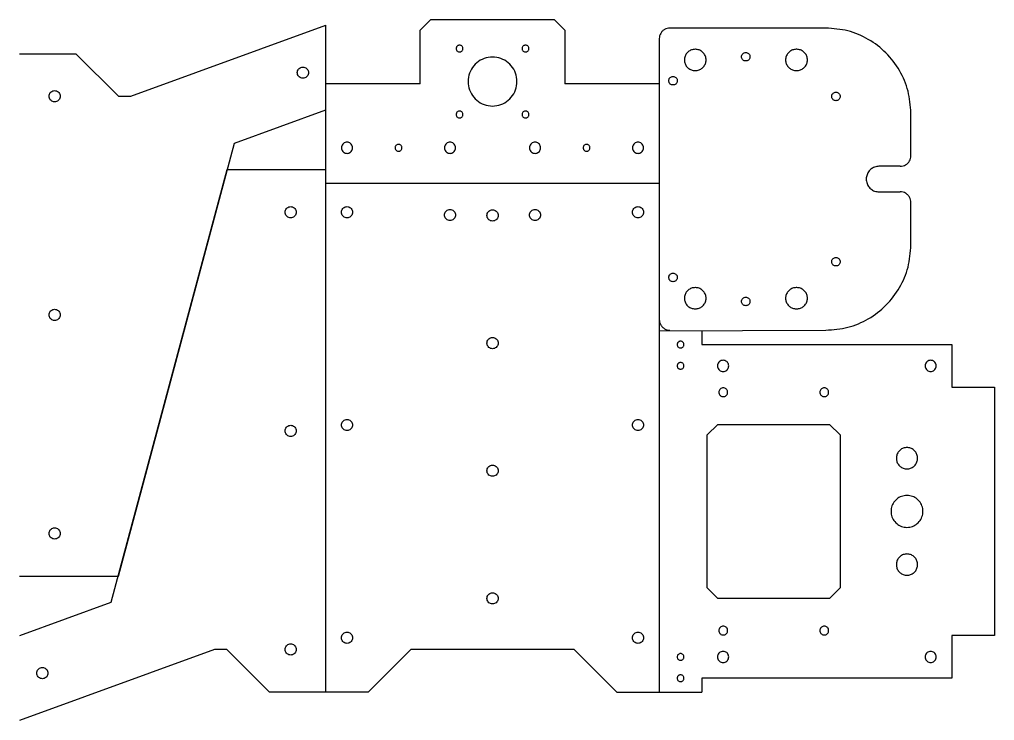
# Model space of a CAD drawing. Extents: x 0 to 726, y 1 to 352.
# Drawn here: x 268 to 726.4, y 0.6 to 330 of the extents above; entities that cross this region are included whole.
import ezdxf

# ---------------------------------------------------------------- set-up
doc = ezdxf.new("R2010")
doc.units = 0
doc.layers.get('0').update_dxf_attribs({"linetype": 'CONTINUOUS'})

msp = doc.modelspace()

# ---------------------------------------------------------------- linework, layer by layer
at = {"color": 7}
for p, q in [((456.39, 325.05), (461.39, 330.05)), ((461.39, 330.05), (519.39, 330.05)), ((519.39, 330.05), (524.39, 325.05)), ((320.28, 293.99), (411.99, 327.37)), ((411.99, 13.97), (411.99, 327.37)), ((647.09, 326.05), (573.79, 326.05)), ((456.39, 299.75), (456.39, 325.05)), ((524.39, 325.05), (524.39, 299.75)), ((568.79, 321.05), (568.79, 13.97)), ((476.49, 316.4), (476.49, 316.4)), ((507.49, 316.4), (507.49, 316.4)), ((267.99, 313.99), (294.49, 313.99)), ((294.49, 313.99), (314.49, 293.99)), ((585.79, 316.05), (585.59, 316.05)), ((633.44, 316.05), (633.19, 316.05)), ((609.44, 310.55), (609.44, 310.55)), ((398.6, 305.09), (398.6, 305.09)), ((585.59, 306.05), (585.79, 306.05)), ((633.19, 306.05), (633.44, 306.05)), ((456.39, 299.75), (411.99, 299.75)), ((501.89, 300.9), (501.89, 300.9)), ((568.79, 299.75), (524.39, 299.75)), ((575.24, 299.27), (575.24, 299.27)), ((281.87, 293.99), (281.87, 293.99)), ((314.49, 293.99), (320.28, 293.99)), ((651.84, 291.9), (651.84, 291.9)), ((369.01, 271.94), (411.99, 287.59)), ((476.49, 285.4), (476.49, 285.4)), ((507.49, 285.4), (507.49, 285.4)), ((687.09, 266.05), (687.09, 286.05)), ((314.49, 68.49), (369.01, 271.94)), ((424.62, 269.75), (424.62, 269.75)), ((447.79, 269.75), (447.79, 269.75)), ((473.02, 269.75), (473.02, 269.75)), ((513.02, 269.75), (513.02, 269.75)), ((536.19, 269.75), (536.19, 269.75)), ((561.42, 269.75), (561.42, 269.75)), ((365.49, 259.47), (310.98, 56.01)), ((411.99, 259.47), (365.49, 259.47)), ((682.09, 261.05), (672.09, 261.05)), ((568.79, 252.97), (411.99, 252.97)), ((672.09, 249.05), (682.09, 249.05)), ((687.09, 224.05), (687.09, 244.05)), ((398.12, 239.47), (398.12, 239.47)), ((424.62, 239.47), (424.62, 239.47)), ((561.42, 239.47), (561.42, 239.47)), ((473.02, 238.18), (473.02, 238.18)), ((493.02, 237.97), (493.02, 237.97)), ((513.02, 238.18), (513.02, 238.18)), ((651.84, 214.2), (651.84, 214.2)), ((575.24, 206.83), (575.24, 206.83)), ((585.79, 204.05), (585.59, 204.05)), ((633.44, 204.05), (633.19, 204.05)), ((585.59, 194.05), (585.79, 194.05)), ((609.44, 195.55), (609.44, 195.55)), ((633.19, 194.05), (633.44, 194.05)), ((281.87, 191.24), (281.87, 191.24)), ((568.79, 183.77), (647.09, 184.05)), ((588.79, 183.77), (588.79, 177.27)), ((578.79, 178.84), (578.79, 178.84)), ((493.02, 177.97), (493.02, 177.97)), ((588.79, 177.27), (706.39, 177.27)), ((706.39, 177.27), (706.39, 157.27)), ((598.79, 169.89), (598.79, 169.89)), ((696.39, 169.89), (696.39, 169.89)), ((578.79, 168.84), (578.79, 168.84)), ((598.84, 156.94), (598.84, 156.94)), ((646.34, 156.94), (646.34, 156.94)), ((706.39, 157.27), (726.39, 157.27)), ((726.39, 157.27), (726.39, 40.47)), ((424.62, 139.47), (424.62, 139.47)), ((561.42, 139.47), (561.42, 139.47)), ((591.29, 134.77), (596.29, 139.77)), ((596.29, 139.77), (648.89, 139.77)), ((648.89, 139.77), (653.89, 134.77)), ((398.12, 136.72), (398.12, 136.72)), ((591.29, 62.97), (591.29, 134.77)), ((653.89, 134.77), (653.89, 62.97)), ((685.24, 128.87), (685.24, 128.87)), ((493.02, 117.97), (493.02, 117.97)), ((685.24, 106.37), (685.24, 106.37)), ((281.87, 88.49), (281.87, 88.49)), ((685.24, 78.87), (685.24, 78.87)), ((267.99, 68.49), (314.49, 68.49)), ((596.29, 57.97), (591.29, 62.97)), ((653.89, 62.97), (648.89, 57.97)), ((310.98, 56.01), (267.99, 40.37)), ((493.02, 57.97), (493.02, 57.97)), ((648.89, 57.97), (596.29, 57.97)), ((598.84, 44.94), (598.84, 44.94)), ((646.34, 44.94), (646.34, 44.94)), ((424.62, 39.47), (424.62, 39.47)), ((561.42, 39.47), (561.42, 39.47)), ((726.39, 40.47), (706.39, 40.47)), ((706.39, 40.47), (706.39, 20.47)), ((359.7, 33.97), (267.99, 0.59)), ((365.49, 33.97), (359.7, 33.97)), ((385.49, 13.97), (365.49, 33.97)), ((398.12, 33.97), (398.12, 33.97)), ((431.99, 13.97), (451.99, 33.97)), ((528.79, 33.97), (451.99, 33.97)), ((528.79, 33.97), (548.79, 13.97)), ((598.79, 33.09), (598.79, 33.09)), ((696.39, 33.09), (696.39, 33.09)), ((578.79, 32.04), (578.79, 32.04)), ((281.38, 22.87), (281.38, 22.87)), ((578.79, 22.04), (578.79, 22.04)), ((706.39, 20.47), (588.79, 20.47)), ((588.79, 20.47), (588.79, 13.97)), ((431.99, 13.97), (385.49, 13.97)), ((548.79, 13.97), (588.79, 13.97))]:
    msp.add_line(p, q, dxfattribs=at)
for points, knots in [([(573.79, 326.05), (573.36, 326.02), (572.48, 325.95), (571.27, 325.43), (570.22, 324.63), (569.42, 323.58), (568.89, 322.36), (568.83, 321.49), (568.79, 321.05)], [0, 0, 0, 0, 1.308873, 2.606918, 3.915796, 5.224668, 6.522708, 7.831582, 7.831582, 7.831582, 7.831582]), ([(687.09, 286.05), (686.83, 289.55), (686.3, 296.52), (682.1, 306.28), (675.71, 314.67), (667.32, 321.06), (657.57, 325.25), (650.59, 325.78), (647.09, 326.05)], [0, 0, 0, 0, 10.470995, 20.855339, 31.326335, 41.797328, 52.181672, 62.652668, 62.652668, 62.652668, 62.652668]), ([(476.49, 316.4), (476.47, 316.21), (476.44, 315.84), (476.14, 315.35), (475.71, 314.99), (475.18, 314.79), (474.61, 314.79), (474.08, 314.99), (473.64, 315.35), (473.36, 315.84), (473.26, 316.4), (473.36, 316.96), (473.64, 317.45), (474.08, 317.81), (474.61, 318.01), (475.18, 318.01), (475.71, 317.81), (476.14, 317.45), (476.44, 316.96), (476.47, 316.59), (476.49, 316.4)], [0, 0, 0, 0, 0.558344, 1.108695, 1.667037, 2.22538, 2.775732, 3.334076, 3.892417, 4.442769, 5.001112, 5.559454, 6.109805, 6.668149, 7.226492, 7.776844, 8.335186, 8.89353, 9.443881, 10.002223, 10.002223, 10.002223, 10.002223]), ([(507.49, 316.4), (507.47, 316.21), (507.44, 315.84), (507.14, 315.35), (506.71, 314.99), (506.18, 314.79), (505.61, 314.79), (505.08, 314.99), (504.64, 315.35), (504.36, 315.84), (504.26, 316.4), (504.36, 316.96), (504.64, 317.45), (505.08, 317.81), (505.61, 318.01), (506.18, 318.01), (506.71, 317.81), (507.14, 317.45), (507.44, 316.96), (507.47, 316.59), (507.49, 316.4)], [0, 0, 0, 0, 0.558344, 1.108695, 1.667037, 2.22538, 2.775732, 3.334076, 3.892417, 4.442769, 5.001112, 5.559454, 6.109805, 6.668149, 7.226492, 7.776844, 8.335186, 8.89353, 9.443881, 10.002223, 10.002223, 10.002223, 10.002223]), ([(501.89, 300.9), (501.76, 299.56), (501.48, 296.89), (499.37, 293.36), (496.27, 290.73), (492.43, 289.34), (488.36, 289.34), (484.52, 290.73), (481.4, 293.36), (479.37, 296.89), (478.66, 300.9), (479.37, 304.91), (481.4, 308.44), (484.52, 311.07), (488.36, 312.46), (492.43, 312.46), (496.27, 311.07), (499.37, 308.44), (501.48, 304.91), (501.76, 302.24), (501.89, 300.9)], [0, 0, 0, 0, 4.013088, 7.968742, 11.981828, 15.994916, 19.95057, 23.963658, 27.976744, 31.932398, 35.945486, 39.958571, 43.914225, 47.927313, 51.9404, 55.896054, 59.909141, 63.922229, 67.877883, 71.890969, 71.890969, 71.890969, 71.890969]), ([(585.59, 316.05), (585.01, 315.99), (583.85, 315.87), (582.31, 314.95), (581.17, 313.6), (580.57, 311.93), (580.57, 310.16), (581.17, 308.5), (582.31, 307.15), (583.85, 306.23), (585.01, 306.11), (585.59, 306.05)], [0, 0, 0, 0, 1.744817, 3.464662, 5.209476, 6.954298, 8.674148, 10.418971, 12.163785, 13.88363, 15.628447, 15.628447, 15.628447, 15.628447]), ([(585.79, 306.05), (586.38, 306.11), (587.54, 306.23), (589.07, 307.15), (590.21, 308.5), (590.82, 310.16), (590.82, 311.93), (590.21, 313.6), (589.07, 314.95), (587.54, 315.87), (586.38, 315.99), (585.79, 316.05)], [0, 0, 0, 0, 1.744819, 3.46467, 5.209497, 6.954313, 8.674163, 10.418979, 12.163805, 13.883656, 15.628476, 15.628476, 15.628476, 15.628476]), ([(609.44, 310.55), (609.68, 310.57), (610.14, 310.62), (610.76, 310.99), (611.21, 311.53), (611.45, 312.2), (611.45, 312.9), (611.21, 313.57), (610.76, 314.11), (610.14, 314.47), (609.44, 314.59), (608.75, 314.47), (608.13, 314.11), (607.68, 313.57), (607.43, 312.9), (607.43, 312.2), (607.68, 311.53), (608.13, 310.99), (608.75, 310.62), (609.21, 310.57), (609.44, 310.55)], [0, 0, 0, 0, 0.697929, 1.38587, 2.083799, 2.781728, 3.469667, 4.167595, 4.865524, 5.553465, 6.251394, 6.949323, 7.637264, 8.335193, 9.033121, 9.72106, 10.418989, 11.116918, 11.804859, 12.502788, 12.502788, 12.502788, 12.502788]), ([(633.19, 316.05), (632.6, 315.99), (631.44, 315.87), (629.91, 314.95), (628.77, 313.6), (628.16, 311.93), (628.16, 310.16), (628.77, 308.5), (629.91, 307.15), (631.44, 306.23), (632.6, 306.11), (633.19, 306.05)], [0, 0, 0, 0, 1.74482, 3.46467, 5.209491, 6.95431, 8.67416, 10.41898, 12.163801, 13.88365, 15.628471, 15.628471, 15.628471, 15.628471]), ([(633.44, 306.05), (634.02, 306.11), (635.18, 306.23), (636.72, 307.15), (637.86, 308.5), (638.46, 310.16), (638.46, 311.93), (637.86, 313.6), (636.72, 314.95), (635.18, 315.87), (634.02, 315.99), (633.44, 316.05)], [0, 0, 0, 0, 1.74482, 3.46467, 5.209491, 6.95431, 8.67416, 10.41898, 12.163801, 13.88365, 15.628471, 15.628471, 15.628471, 15.628471]), ([(398.6, 305.09), (398.63, 304.78), (398.7, 304.17), (399.18, 303.37), (399.89, 302.77), (400.76, 302.45), (401.69, 302.45), (402.57, 302.77), (403.28, 303.37), (403.74, 304.17), (403.91, 305.09), (403.74, 306.01), (403.28, 306.81), (402.57, 307.41), (401.69, 307.73), (400.76, 307.73), (399.89, 307.41), (399.18, 306.81), (398.7, 306.01), (398.63, 305.4), (398.6, 305.09)], [0, 0, 0, 0, 0.91603, 1.818951, 2.734983, 3.651012, 4.553933, 5.469964, 6.385996, 7.288917, 8.204947, 9.120978, 10.023899, 10.93993, 11.855961, 12.758882, 13.674912, 14.590943, 15.493864, 16.409895, 16.409895, 16.409895, 16.409895]), ([(575.24, 299.27), (575.48, 299.3), (575.94, 299.34), (576.55, 299.71), (577.01, 300.25), (577.25, 300.92), (577.25, 301.63), (577.01, 302.29), (576.55, 302.84), (575.94, 303.19), (575.24, 303.31), (574.54, 303.19), (573.93, 302.84), (573.47, 302.29), (573.23, 301.63), (573.23, 300.92), (573.47, 300.25), (573.93, 299.71), (574.54, 299.34), (575.01, 299.3), (575.24, 299.27)], [0, 0, 0, 0, 0.697929, 1.38587, 2.083799, 2.781727, 3.469666, 4.167595, 4.865524, 5.553465, 6.251394, 6.949323, 7.637264, 8.335194, 9.033123, 9.721063, 10.418992, 11.116919, 11.80486, 12.502789, 12.502789, 12.502789, 12.502789]), ([(281.87, 293.99), (281.9, 293.68), (281.96, 293.07), (282.45, 292.27), (283.15, 291.67), (284.03, 291.35), (284.96, 291.35), (285.83, 291.67), (286.55, 292.27), (287.01, 293.07), (287.17, 293.99), (287.01, 294.91), (286.55, 295.71), (285.83, 296.31), (284.96, 296.63), (284.03, 296.63), (283.15, 296.31), (282.45, 295.71), (281.96, 294.91), (281.9, 294.3), (281.87, 293.99)], [0, 0, 0, 0, 0.91603, 1.81895, 2.73498, 3.651011, 4.553932, 5.469964, 6.385993, 7.288914, 8.204944, 9.120976, 10.023897, 10.939927, 11.855958, 12.758879, 13.67491, 14.590941, 15.493861, 16.409893, 16.409893, 16.409893, 16.409893]), ([(651.84, 291.9), (652.07, 291.92), (652.54, 291.97), (653.15, 292.34), (653.6, 292.87), (653.85, 293.54), (653.85, 294.25), (653.6, 294.92), (653.15, 295.46), (652.54, 295.81), (651.84, 295.94), (651.14, 295.81), (650.53, 295.46), (650.07, 294.92), (649.83, 294.25), (649.83, 293.54), (650.07, 292.87), (650.53, 292.34), (651.14, 291.97), (651.6, 291.92), (651.84, 291.9)], [0, 0, 0, 0, 0.697928, 1.385867, 2.083795, 2.781722, 3.469662, 4.167591, 4.865519, 5.553458, 6.251386, 6.949315, 7.637254, 8.335183, 9.033111, 9.721051, 10.418978, 11.116907, 11.804846, 12.502775, 12.502775, 12.502775, 12.502775]), ([(476.49, 285.4), (476.47, 285.21), (476.44, 284.84), (476.14, 284.35), (475.71, 283.99), (475.18, 283.79), (474.61, 283.79), (474.08, 283.99), (473.64, 284.35), (473.36, 284.84), (473.26, 285.4), (473.36, 285.96), (473.64, 286.45), (474.08, 286.81), (474.61, 287.01), (475.18, 287.01), (475.71, 286.81), (476.14, 286.45), (476.44, 285.96), (476.47, 285.59), (476.49, 285.4)], [0, 0, 0, 0, 0.558344, 1.108696, 1.667039, 2.225381, 2.775733, 3.334075, 3.892418, 4.44277, 5.001114, 5.559456, 6.109807, 6.668151, 7.226493, 7.776845, 8.335187, 8.893531, 9.443882, 10.002224, 10.002224, 10.002224, 10.002224]), ([(507.49, 285.4), (507.47, 285.21), (507.44, 284.84), (507.14, 284.35), (506.71, 283.99), (506.18, 283.79), (505.61, 283.79), (505.08, 283.99), (504.64, 284.35), (504.36, 284.84), (504.26, 285.4), (504.36, 285.96), (504.64, 286.45), (505.08, 286.81), (505.61, 287.01), (506.18, 287.01), (506.71, 286.81), (507.14, 286.45), (507.44, 285.96), (507.47, 285.59), (507.49, 285.4)], [0, 0, 0, 0, 0.558344, 1.108696, 1.667039, 2.225381, 2.775733, 3.334075, 3.892418, 4.44277, 5.001114, 5.559456, 6.109807, 6.668151, 7.226493, 7.776845, 8.335187, 8.893531, 9.443882, 10.002224, 10.002224, 10.002224, 10.002224]), ([(424.62, 269.75), (424.59, 269.44), (424.52, 268.83), (424.04, 268.03), (423.33, 267.43), (422.46, 267.11), (421.53, 267.11), (420.65, 267.43), (419.94, 268.03), (419.48, 268.83), (419.31, 269.75), (419.48, 270.67), (419.94, 271.47), (420.65, 272.07), (421.53, 272.39), (422.46, 272.39), (423.33, 272.07), (424.04, 271.47), (424.52, 270.67), (424.59, 270.06), (424.62, 269.75)], [0, 0, 0, 0, 0.91603, 1.818952, 2.734982, 3.651014, 4.553935, 5.469964, 6.385997, 7.288919, 8.204949, 9.120979, 10.023901, 10.939933, 11.855963, 12.758884, 13.674915, 14.590946, 15.493868, 16.409898, 16.409898, 16.409898, 16.409898]), ([(447.79, 269.75), (447.77, 269.56), (447.74, 269.19), (447.44, 268.7), (447.01, 268.34), (446.48, 268.14), (445.91, 268.14), (445.38, 268.34), (444.94, 268.7), (444.66, 269.19), (444.56, 269.75), (444.66, 270.31), (444.94, 270.8), (445.38, 271.16), (445.91, 271.36), (446.48, 271.36), (447.01, 271.16), (447.44, 270.8), (447.74, 270.31), (447.77, 269.94), (447.79, 269.75)], [0, 0, 0, 0, 0.558343, 1.108695, 1.667038, 2.22538, 2.775731, 3.334074, 3.892417, 4.442767, 5.00111, 5.559453, 6.109804, 6.668146, 7.226489, 7.77684, 8.335183, 8.893526, 9.443878, 10.00222, 10.00222, 10.00222, 10.00222]), ([(473.02, 269.75), (472.99, 269.44), (472.92, 268.83), (472.44, 268.03), (471.73, 267.43), (470.86, 267.11), (469.93, 267.11), (469.05, 267.43), (468.34, 268.03), (467.88, 268.83), (467.71, 269.75), (467.88, 270.67), (468.34, 271.47), (469.05, 272.07), (469.93, 272.39), (470.86, 272.39), (471.73, 272.07), (472.44, 271.47), (472.92, 270.67), (472.99, 270.06), (473.02, 269.75)], [0, 0, 0, 0, 0.91603, 1.818951, 2.734983, 3.651013, 4.553934, 5.469966, 6.385997, 7.288918, 8.204948, 9.120978, 10.023899, 10.939931, 11.855962, 12.758883, 13.674914, 14.590945, 15.493866, 16.409897, 16.409897, 16.409897, 16.409897]), ([(513.02, 269.75), (512.99, 269.44), (512.92, 268.83), (512.44, 268.03), (511.73, 267.43), (510.86, 267.11), (509.93, 267.11), (509.05, 267.43), (508.34, 268.03), (507.88, 268.83), (507.71, 269.75), (507.88, 270.67), (508.34, 271.47), (509.05, 272.07), (509.93, 272.39), (510.86, 272.39), (511.73, 272.07), (512.44, 271.47), (512.92, 270.67), (512.99, 270.06), (513.02, 269.75)], [0, 0, 0, 0, 0.91603, 1.818951, 2.734983, 3.651013, 4.553934, 5.469966, 6.385997, 7.288918, 8.204948, 9.120978, 10.023899, 10.939931, 11.855962, 12.758883, 13.674914, 14.590945, 15.493866, 16.409897, 16.409897, 16.409897, 16.409897]), ([(536.19, 269.75), (536.17, 269.56), (536.14, 269.19), (535.84, 268.7), (535.41, 268.34), (534.88, 268.14), (534.31, 268.14), (533.78, 268.34), (533.34, 268.7), (533.06, 269.19), (532.96, 269.75), (533.06, 270.31), (533.34, 270.8), (533.78, 271.16), (534.31, 271.36), (534.88, 271.36), (535.41, 271.16), (535.84, 270.8), (536.14, 270.31), (536.17, 269.94), (536.19, 269.75)], [0, 0, 0, 0, 0.558343, 1.108694, 1.667036, 2.225379, 2.775731, 3.334072, 3.892416, 4.442767, 5.00111, 5.559453, 6.109804, 6.668148, 7.226489, 7.776841, 8.335185, 8.893526, 9.443878, 10.00222, 10.00222, 10.00222, 10.00222]), ([(561.42, 269.75), (561.39, 269.44), (561.32, 268.83), (560.84, 268.03), (560.13, 267.43), (559.26, 267.11), (558.33, 267.11), (557.45, 267.43), (556.74, 268.03), (556.28, 268.83), (556.11, 269.75), (556.28, 270.67), (556.74, 271.47), (557.45, 272.07), (558.33, 272.39), (559.26, 272.39), (560.13, 272.07), (560.84, 271.47), (561.32, 270.67), (561.39, 270.06), (561.42, 269.75)], [0, 0, 0, 0, 0.91603, 1.818952, 2.734984, 3.651014, 4.553935, 5.469967, 6.385998, 7.288919, 8.204949, 9.120979, 10.023901, 10.939932, 11.855963, 12.758884, 13.674915, 14.590947, 15.493868, 16.409899, 16.409899, 16.409899, 16.409899]), ([(682.09, 261.05), (682.53, 261.08), (683.4, 261.15), (684.62, 261.67), (685.67, 262.47), (686.47, 263.52), (686.99, 264.74), (687.06, 265.61), (687.09, 266.05)], [0, 0, 0, 0, 1.308875, 2.606919, 3.915793, 5.224668, 6.522711, 7.831586, 7.831586, 7.831586, 7.831586]), ([(672.09, 261.05), (671.39, 260.98), (670, 260.84), (668.16, 259.73), (666.79, 258.11), (666.06, 256.11), (666.06, 253.99), (666.79, 251.99), (668.16, 250.37), (670, 249.26), (671.39, 249.12), (672.09, 249.05)], [0, 0, 0, 0, 2.093785, 4.157604, 6.251388, 8.345172, 10.408991, 12.502775, 14.59656, 16.660379, 18.754164, 18.754164, 18.754164, 18.754164]), ([(687.09, 244.05), (687.06, 244.49), (686.99, 245.36), (686.47, 246.58), (685.67, 247.63), (684.62, 248.43), (683.4, 248.95), (682.53, 249.02), (682.09, 249.05)], [0, 0, 0, 0, 1.308873, 2.606917, 3.915791, 5.224666, 6.522709, 7.831585, 7.831585, 7.831585, 7.831585]), ([(398.12, 239.47), (398.09, 239.77), (398.02, 240.38), (397.54, 241.19), (396.83, 241.79), (395.96, 242.11), (395.03, 242.11), (394.15, 241.79), (393.44, 241.19), (392.98, 240.38), (392.81, 239.47), (392.98, 238.55), (393.44, 237.75), (394.15, 237.15), (395.03, 236.83), (395.96, 236.83), (396.83, 237.15), (397.54, 237.75), (398.02, 238.55), (398.09, 239.16), (398.12, 239.47)], [0, 0, 0, 0, 0.916031, 1.818952, 2.734983, 3.651014, 4.553934, 5.469966, 6.385996, 7.288917, 8.204948, 9.120979, 10.0239, 10.93993, 11.855962, 12.758882, 13.674912, 14.590943, 15.493864, 16.409895, 16.409895, 16.409895, 16.409895]), ([(424.62, 239.47), (424.59, 239.77), (424.52, 240.38), (424.04, 241.19), (423.33, 241.79), (422.46, 242.11), (421.53, 242.11), (420.65, 241.79), (419.94, 241.19), (419.48, 240.38), (419.31, 239.47), (419.48, 238.55), (419.94, 237.75), (420.65, 237.15), (421.53, 236.83), (422.46, 236.83), (423.33, 237.15), (424.04, 237.75), (424.52, 238.55), (424.59, 239.16), (424.62, 239.47)], [0, 0, 0, 0, 0.916031, 1.818953, 2.734984, 3.651017, 4.55394, 5.469972, 6.386004, 7.288926, 8.204957, 9.120988, 10.023909, 10.939941, 11.855973, 12.758896, 13.674928, 14.59096, 15.493881, 16.409912, 16.409912, 16.409912, 16.409912]), ([(473.02, 238.18), (472.99, 238.48), (472.92, 239.09), (472.44, 239.9), (471.73, 240.5), (470.86, 240.82), (469.93, 240.82), (469.05, 240.5), (468.34, 239.9), (467.88, 239.09), (467.71, 238.18), (467.88, 237.26), (468.34, 236.46), (469.05, 235.86), (469.93, 235.54), (470.86, 235.54), (471.73, 235.86), (472.44, 236.46), (472.92, 237.26), (472.99, 237.87), (473.02, 238.18)], [0, 0, 0, 0, 0.916031, 1.818953, 2.734985, 3.650998, 4.553914, 5.469946, 6.385977, 7.288899, 8.20493, 9.12096, 10.023882, 10.939914, 11.855945, 12.758861, 13.674874, 14.590906, 15.493828, 16.409858, 16.409858, 16.409858, 16.409858]), ([(493.02, 237.97), (492.99, 238.27), (492.92, 238.88), (492.44, 239.69), (491.73, 240.29), (490.86, 240.61), (489.93, 240.61), (489.05, 240.29), (488.34, 239.69), (487.88, 238.88), (487.71, 237.97), (487.88, 237.05), (488.34, 236.25), (489.05, 235.65), (489.93, 235.33), (490.86, 235.33), (491.73, 235.65), (492.44, 236.25), (492.92, 237.05), (492.99, 237.66), (493.02, 237.97)], [0, 0, 0, 0, 0.916031, 1.818953, 2.734984, 3.651017, 4.55394, 5.469973, 6.386004, 7.288926, 8.204957, 9.120987, 10.023909, 10.939941, 11.855973, 12.758896, 13.674928, 14.59096, 15.493882, 16.409912, 16.409912, 16.409912, 16.409912]), ([(513.02, 238.18), (512.99, 238.48), (512.92, 239.09), (512.44, 239.9), (511.73, 240.5), (510.86, 240.82), (509.93, 240.82), (509.05, 240.5), (508.34, 239.9), (507.88, 239.09), (507.71, 238.18), (507.88, 237.26), (508.34, 236.46), (509.05, 235.86), (509.93, 235.54), (510.86, 235.54), (511.73, 235.86), (512.44, 236.46), (512.92, 237.26), (512.99, 237.87), (513.02, 238.18)], [0, 0, 0, 0, 0.916031, 1.818953, 2.734984, 3.651017, 4.55394, 5.469973, 6.385989, 7.288907, 8.204938, 9.120968, 10.023886, 10.939903, 11.855936, 12.758859, 13.674891, 14.590923, 15.493844, 16.409874, 16.409874, 16.409874, 16.409874]), ([(561.42, 239.47), (561.39, 239.77), (561.32, 240.38), (560.84, 241.19), (560.13, 241.79), (559.26, 242.11), (558.33, 242.11), (557.45, 241.79), (556.74, 241.19), (556.28, 240.38), (556.11, 239.47), (556.28, 238.55), (556.74, 237.75), (557.45, 237.15), (558.33, 236.83), (559.26, 236.83), (560.13, 237.15), (560.84, 237.75), (561.32, 238.55), (561.39, 239.16), (561.42, 239.47)], [0, 0, 0, 0, 0.916031, 1.818953, 2.734985, 3.651017, 4.55394, 5.469973, 6.386004, 7.288926, 8.204957, 9.120988, 10.02391, 10.939942, 11.855974, 12.758897, 13.674928, 14.59096, 15.493882, 16.409913, 16.409913, 16.409913, 16.409913]), ([(647.09, 184.05), (650.59, 184.32), (657.57, 184.85), (667.32, 189.04), (675.71, 195.43), (682.1, 203.82), (686.3, 213.58), (686.83, 220.55), (687.09, 224.05)], [0, 0, 0, 0, 10.470995, 20.855339, 31.326332, 41.797328, 52.181672, 62.652668, 62.652668, 62.652668, 62.652668]), ([(651.84, 214.2), (652.07, 214.23), (652.54, 214.27), (653.15, 214.64), (653.6, 215.18), (653.85, 215.85), (653.85, 216.56), (653.6, 217.22), (653.15, 217.77), (652.54, 218.12), (651.84, 218.24), (651.14, 218.12), (650.53, 217.77), (650.07, 217.22), (649.83, 216.56), (649.83, 215.85), (650.07, 215.18), (650.53, 214.64), (651.14, 214.27), (651.6, 214.23), (651.84, 214.2)], [0, 0, 0, 0, 0.697928, 1.385867, 2.083795, 2.781723, 3.469663, 4.167591, 4.865519, 5.553458, 6.251386, 6.949315, 7.637254, 8.335183, 9.03311, 9.72105, 10.418978, 11.116907, 11.804846, 12.502775, 12.502775, 12.502775, 12.502775]), ([(575.24, 206.83), (575.48, 206.85), (575.94, 206.9), (576.55, 207.27), (577.01, 207.81), (577.25, 208.47), (577.25, 209.18), (577.01, 209.85), (576.55, 210.39), (575.94, 210.75), (575.24, 210.87), (574.54, 210.75), (573.93, 210.39), (573.47, 209.85), (573.23, 209.18), (573.23, 208.47), (573.47, 207.81), (573.93, 207.27), (574.54, 206.9), (575.01, 206.85), (575.24, 206.83)], [0, 0, 0, 0, 0.697929, 1.38587, 2.083799, 2.781729, 3.469668, 4.167595, 4.865524, 5.553465, 6.251394, 6.949323, 7.637264, 8.335194, 9.033121, 9.72106, 10.418989, 11.116918, 11.804859, 12.502788, 12.502788, 12.502788, 12.502788]), ([(585.59, 204.05), (585.01, 203.99), (583.85, 203.87), (582.31, 202.95), (581.17, 201.6), (580.57, 199.93), (580.57, 198.16), (581.17, 196.5), (582.31, 195.15), (583.85, 194.23), (585.01, 194.11), (585.59, 194.05)], [0, 0, 0, 0, 1.744817, 3.464662, 5.209476, 6.954298, 8.674148, 10.418971, 12.163785, 13.88363, 15.628447, 15.628447, 15.628447, 15.628447]), ([(585.79, 194.05), (586.38, 194.11), (587.54, 194.23), (589.07, 195.15), (590.21, 196.5), (590.82, 198.16), (590.82, 199.93), (590.21, 201.6), (589.07, 202.95), (587.54, 203.87), (586.38, 203.99), (585.79, 204.05)], [0, 0, 0, 0, 1.744819, 3.46467, 5.209497, 6.954313, 8.674163, 10.418979, 12.163805, 13.883656, 15.628476, 15.628476, 15.628476, 15.628476]), ([(633.19, 204.05), (632.6, 203.99), (631.44, 203.87), (629.91, 202.95), (628.77, 201.6), (628.16, 199.93), (628.16, 198.16), (628.77, 196.5), (629.91, 195.15), (631.44, 194.23), (632.6, 194.11), (633.19, 194.05)], [0, 0, 0, 0, 1.74482, 3.46467, 5.209491, 6.95431, 8.67416, 10.41898, 12.163801, 13.88365, 15.628471, 15.628471, 15.628471, 15.628471]), ([(633.44, 194.05), (634.02, 194.11), (635.18, 194.23), (636.72, 195.15), (637.86, 196.5), (638.46, 198.16), (638.46, 199.93), (637.86, 201.6), (636.72, 202.95), (635.18, 203.87), (634.02, 203.99), (633.44, 204.05)], [0, 0, 0, 0, 1.74482, 3.46467, 5.209491, 6.95431, 8.67416, 10.41898, 12.163801, 13.88365, 15.628471, 15.628471, 15.628471, 15.628471]), ([(609.44, 195.55), (609.68, 195.57), (610.14, 195.62), (610.76, 195.99), (611.21, 196.53), (611.45, 197.2), (611.45, 197.9), (611.21, 198.57), (610.76, 199.11), (610.14, 199.47), (609.44, 199.59), (608.75, 199.47), (608.13, 199.11), (607.68, 198.57), (607.43, 197.9), (607.43, 197.2), (607.68, 196.53), (608.13, 195.99), (608.75, 195.62), (609.21, 195.57), (609.44, 195.55)], [0, 0, 0, 0, 0.697929, 1.38587, 2.083799, 2.781727, 3.469666, 4.167595, 4.865524, 5.553465, 6.251394, 6.949323, 7.637264, 8.335193, 9.033122, 9.721061, 10.418988, 11.116918, 11.804859, 12.502788, 12.502788, 12.502788, 12.502788]), ([(281.87, 191.24), (281.9, 190.93), (281.96, 190.32), (282.45, 189.52), (283.15, 188.92), (284.03, 188.6), (284.96, 188.6), (285.83, 188.92), (286.55, 189.52), (287.01, 190.32), (287.17, 191.24), (287.01, 192.16), (286.55, 192.96), (285.83, 193.56), (284.96, 193.88), (284.03, 193.88), (283.15, 193.56), (282.45, 192.96), (281.96, 192.16), (281.9, 191.55), (281.87, 191.24)], [0, 0, 0, 0, 0.916031, 1.818951, 2.734983, 3.651013, 4.553934, 5.469966, 6.385996, 7.288917, 8.204948, 9.120979, 10.023901, 10.939931, 11.855962, 12.758883, 13.674914, 14.590945, 15.493866, 16.409897, 16.409897, 16.409897, 16.409897]), ([(568.79, 189.05), (568.83, 188.61), (568.89, 187.74), (569.42, 186.52), (570.22, 185.47), (571.27, 184.67), (572.48, 184.15), (573.36, 184.08), (573.79, 184.05)], [0, 0, 0, 0, 1.308874, 2.606914, 3.915785, 5.224663, 6.522708, 7.831581, 7.831581, 7.831581, 7.831581]), ([(493.02, 177.97), (492.99, 178.27), (492.92, 178.88), (492.44, 179.69), (491.73, 180.29), (490.86, 180.61), (489.93, 180.61), (489.05, 180.29), (488.34, 179.69), (487.88, 178.88), (487.71, 177.97), (487.88, 177.05), (488.34, 176.25), (489.05, 175.65), (489.93, 175.33), (490.86, 175.33), (491.73, 175.65), (492.44, 176.25), (492.92, 177.05), (492.99, 177.66), (493.02, 177.97)], [0, 0, 0, 0, 0.916031, 1.818952, 2.734984, 3.651017, 4.55394, 5.469972, 6.386004, 7.288925, 8.204956, 9.120987, 10.023909, 10.93994, 11.855972, 12.758895, 13.674929, 14.59096, 15.493882, 16.409913, 16.409913, 16.409913, 16.409913]), ([(578.79, 178.84), (578.98, 178.82), (579.34, 178.79), (579.83, 178.5), (580.19, 178.07), (580.38, 177.55), (580.38, 176.99), (580.19, 176.46), (579.83, 176.04), (579.34, 175.76), (578.79, 175.66), (578.24, 175.76), (577.76, 176.04), (577.4, 176.46), (577.21, 176.99), (577.21, 177.55), (577.4, 178.07), (577.76, 178.5), (578.24, 178.79), (578.61, 178.82), (578.79, 178.84)], [0, 0, 0, 0, 0.549773, 1.091665, 1.641429, 2.1912, 2.733095, 3.282866, 3.832629, 4.374522, 4.924295, 5.474049, 6.015942, 6.565716, 7.115481, 7.657376, 8.207141, 8.756916, 9.298808, 9.848563, 9.848563, 9.848563, 9.848563]), ([(598.79, 169.89), (599.1, 169.86), (599.71, 169.8), (600.52, 169.32), (601.11, 168.61), (601.43, 167.73), (601.43, 166.8), (601.11, 165.93), (600.52, 165.22), (599.71, 164.75), (598.79, 164.59), (597.88, 164.75), (597.07, 165.22), (596.47, 165.93), (596.16, 166.8), (596.16, 167.73), (596.47, 168.61), (597.07, 169.32), (597.88, 169.8), (598.49, 169.86), (598.79, 169.89)], [0, 0, 0, 0, 0.916033, 1.818953, 2.734974, 3.651003, 4.553924, 5.469956, 6.385976, 7.288895, 8.204928, 9.120963, 10.023888, 10.93992, 11.855952, 12.758873, 13.674902, 14.590937, 15.493862, 16.409897, 16.409897, 16.409897, 16.409897]), ([(696.39, 169.89), (696.7, 169.86), (697.31, 169.8), (698.12, 169.32), (698.71, 168.61), (699.03, 167.73), (699.03, 166.8), (698.71, 165.93), (698.12, 165.22), (697.31, 164.75), (696.39, 164.59), (695.48, 164.75), (694.67, 165.22), (694.07, 165.93), (693.76, 166.8), (693.76, 167.73), (694.07, 168.61), (694.67, 169.32), (695.48, 169.8), (696.09, 169.86), (696.39, 169.89)], [0, 0, 0, 0, 0.916031, 1.818952, 2.734985, 3.651013, 4.553934, 5.469965, 6.385996, 7.288917, 8.204948, 9.120979, 10.0239, 10.93993, 11.855962, 12.758883, 13.674912, 14.590944, 15.493866, 16.409897, 16.409897, 16.409897, 16.409897]), ([(578.79, 168.84), (578.98, 168.82), (579.34, 168.79), (579.83, 168.5), (580.19, 168.07), (580.38, 167.55), (580.38, 166.99), (580.19, 166.46), (579.83, 166.04), (579.34, 165.76), (578.79, 165.66), (578.24, 165.76), (577.76, 166.04), (577.4, 166.46), (577.21, 166.99), (577.21, 167.55), (577.4, 168.07), (577.76, 168.5), (578.24, 168.79), (578.61, 168.82), (578.79, 168.84)], [0, 0, 0, 0, 0.549773, 1.091666, 1.641429, 2.1912, 2.733095, 3.282865, 3.832628, 4.374521, 4.924294, 5.474048, 6.015941, 6.565717, 7.11548, 7.657375, 8.20714, 8.756915, 9.298808, 9.848562, 9.848562, 9.848562, 9.848562]), ([(598.84, 156.94), (599.09, 156.92), (599.57, 156.87), (600.2, 156.49), (600.68, 155.93), (600.93, 155.23), (600.93, 154.5), (600.68, 153.81), (600.2, 153.25), (599.57, 152.88), (598.84, 152.75), (598.12, 152.88), (597.48, 153.25), (597.01, 153.81), (596.76, 154.5), (596.76, 155.23), (597.01, 155.93), (597.48, 156.49), (598.12, 156.87), (598.6, 156.92), (598.84, 156.94)], [0, 0, 0, 0, 0.724091, 1.437826, 2.161929, 2.886032, 3.599769, 4.32387, 5.047974, 5.761709, 6.485801, 7.209911, 7.923653, 8.647757, 9.371858, 10.085595, 10.809698, 11.533801, 12.247543, 12.971653, 12.971653, 12.971653, 12.971653]), ([(646.34, 156.94), (646.59, 156.92), (647.07, 156.87), (647.7, 156.49), (648.18, 155.93), (648.43, 155.23), (648.43, 154.5), (648.18, 153.81), (647.7, 153.25), (647.07, 152.88), (646.34, 152.75), (645.62, 152.88), (644.98, 153.25), (644.51, 153.81), (644.26, 154.5), (644.26, 155.23), (644.51, 155.93), (644.98, 156.49), (645.62, 156.87), (646.1, 156.92), (646.34, 156.94)], [0, 0, 0, 0, 0.7241, 1.437838, 2.161938, 2.886039, 3.599776, 4.323875, 5.047976, 5.761714, 6.485815, 7.209916, 7.923655, 8.647757, 9.371856, 10.085593, 10.809694, 11.533795, 12.247533, 12.971634, 12.971634, 12.971634, 12.971634]), ([(424.62, 139.47), (424.59, 139.77), (424.52, 140.38), (424.04, 141.19), (423.33, 141.79), (422.46, 142.11), (421.53, 142.11), (420.65, 141.79), (419.94, 141.19), (419.48, 140.38), (419.31, 139.47), (419.48, 138.55), (419.94, 137.75), (420.65, 137.15), (421.53, 136.83), (422.46, 136.83), (423.33, 137.15), (424.04, 137.75), (424.52, 138.55), (424.59, 139.16), (424.62, 139.47)], [0, 0, 0, 0, 0.916033, 1.818954, 2.734985, 3.651017, 4.55394, 5.469973, 6.386004, 7.288925, 8.204958, 9.120988, 10.02391, 10.939942, 11.855974, 12.758897, 13.674929, 14.590961, 15.493883, 16.409913, 16.409913, 16.409913, 16.409913]), ([(561.42, 139.47), (561.39, 139.77), (561.32, 140.38), (560.84, 141.19), (560.13, 141.79), (559.26, 142.11), (558.33, 142.11), (557.45, 141.79), (556.74, 141.19), (556.28, 140.38), (556.11, 139.47), (556.28, 138.55), (556.74, 137.75), (557.45, 137.15), (558.33, 136.83), (559.26, 136.83), (560.13, 137.15), (560.84, 137.75), (561.32, 138.55), (561.39, 139.16), (561.42, 139.47)], [0, 0, 0, 0, 0.916033, 1.818954, 2.734985, 3.651018, 4.553941, 5.469973, 6.386004, 7.288925, 8.204958, 9.120988, 10.02391, 10.939943, 11.855974, 12.758897, 13.674929, 14.590961, 15.493883, 16.409913, 16.409913, 16.409913, 16.409913]), ([(398.12, 136.72), (398.09, 137.02), (398.02, 137.63), (397.54, 138.44), (396.83, 139.04), (395.96, 139.36), (395.03, 139.36), (394.15, 139.04), (393.44, 138.44), (392.98, 137.63), (392.81, 136.72), (392.98, 135.8), (393.44, 135), (394.15, 134.4), (395.03, 134.08), (395.96, 134.08), (396.83, 134.4), (397.54, 135), (398.02, 135.8), (398.09, 136.41), (398.12, 136.72)], [0, 0, 0, 0, 0.91603, 1.818951, 2.734983, 3.651013, 4.553933, 5.469966, 6.385996, 7.288917, 8.204948, 9.120979, 10.0239, 10.93993, 11.855962, 12.758882, 13.674913, 14.590944, 15.493865, 16.409896, 16.409896, 16.409896, 16.409896]), ([(685.24, 128.87), (685.83, 128.81), (686.99, 128.69), (688.52, 127.77), (689.66, 126.42), (690.27, 124.75), (690.27, 122.98), (689.66, 121.32), (688.52, 119.96), (686.99, 119.07), (685.24, 118.76), (683.5, 119.07), (681.96, 119.96), (680.82, 121.32), (680.22, 122.98), (680.22, 124.75), (680.82, 126.42), (681.96, 127.77), (683.5, 128.69), (684.66, 128.81), (685.24, 128.87)], [0, 0, 0, 0, 1.74482, 3.46467, 5.20949, 6.954311, 8.674161, 10.418981, 12.163801, 13.883651, 15.628472, 17.373291, 19.093141, 20.837963, 22.582783, 24.302633, 26.047452, 27.792274, 29.512123, 31.256943, 31.256943, 31.256943, 31.256943]), ([(493.02, 117.97), (492.99, 118.27), (492.92, 118.88), (492.44, 119.69), (491.73, 120.29), (490.86, 120.61), (489.93, 120.61), (489.05, 120.29), (488.34, 119.69), (487.88, 118.88), (487.71, 117.97), (487.88, 117.05), (488.34, 116.25), (489.05, 115.65), (489.93, 115.33), (490.86, 115.33), (491.73, 115.65), (492.44, 116.25), (492.92, 117.05), (492.99, 117.66), (493.02, 117.97)], [0, 0, 0, 0, 0.916031, 1.818953, 2.734984, 3.651017, 4.55394, 5.469973, 6.386004, 7.288926, 8.204957, 9.120987, 10.023909, 10.939941, 11.855973, 12.758896, 13.674928, 14.59096, 15.493882, 16.409912, 16.409912, 16.409912, 16.409912]), ([(685.24, 106.37), (686.12, 106.28), (687.86, 106.1), (690.16, 104.72), (691.87, 102.7), (692.78, 100.2), (692.78, 97.54), (691.87, 95.04), (690.16, 93), (687.86, 91.68), (685.24, 91.21), (682.63, 91.68), (680.32, 93), (678.61, 95.04), (677.71, 97.54), (677.71, 100.2), (678.61, 102.7), (680.32, 104.72), (682.63, 106.1), (684.37, 106.28), (685.24, 106.37)], [0, 0, 0, 0, 2.617232, 5.197007, 7.814237, 10.431468, 13.011242, 15.628472, 18.245703, 20.825479, 23.44271, 26.05994, 28.639715, 31.256946, 33.874176, 36.45395, 39.071181, 41.688412, 44.268186, 46.885416, 46.885416, 46.885416, 46.885416]), ([(281.87, 88.49), (281.9, 88.18), (281.96, 87.57), (282.45, 86.77), (283.15, 86.17), (284.03, 85.85), (284.96, 85.85), (285.83, 86.17), (286.55, 86.77), (287.01, 87.57), (287.17, 88.49), (287.01, 89.41), (286.55, 90.21), (285.83, 90.81), (284.96, 91.13), (284.03, 91.13), (283.15, 90.81), (282.45, 90.21), (281.96, 89.41), (281.9, 88.8), (281.87, 88.49)], [0, 0, 0, 0, 0.916031, 1.818953, 2.734983, 3.651014, 4.553935, 5.469967, 6.385996, 7.288919, 8.20495, 9.12098, 10.0239, 10.939931, 11.855962, 12.758883, 13.674913, 14.590945, 15.493865, 16.409895, 16.409895, 16.409895, 16.409895]), ([(685.24, 78.87), (685.83, 78.81), (686.99, 78.69), (688.52, 77.77), (689.66, 76.42), (690.27, 74.75), (690.27, 72.98), (689.66, 71.32), (688.52, 69.96), (686.99, 69.07), (685.24, 68.76), (683.5, 69.07), (681.96, 69.96), (680.82, 71.32), (680.22, 72.98), (680.22, 74.75), (680.82, 76.42), (681.96, 77.77), (683.5, 78.69), (684.66, 78.81), (685.24, 78.87)], [0, 0, 0, 0, 1.744821, 3.46467, 5.20949, 6.954312, 8.674161, 10.418981, 12.163801, 13.883652, 15.628472, 17.373291, 19.093142, 20.837963, 22.582783, 24.302633, 26.047452, 27.792274, 29.512124, 31.256943, 31.256943, 31.256943, 31.256943]), ([(493.02, 57.97), (492.99, 58.27), (492.92, 58.88), (492.44, 59.69), (491.73, 60.29), (490.86, 60.61), (489.93, 60.61), (489.05, 60.29), (488.34, 59.69), (487.88, 58.88), (487.71, 57.97), (487.88, 57.05), (488.34, 56.25), (489.05, 55.65), (489.93, 55.33), (490.86, 55.33), (491.73, 55.65), (492.44, 56.25), (492.92, 57.05), (492.99, 57.66), (493.02, 57.97)], [0, 0, 0, 0, 0.916031, 1.818952, 2.734984, 3.651017, 4.55394, 5.469972, 6.386004, 7.288925, 8.204956, 9.120988, 10.023909, 10.93994, 11.855972, 12.758895, 13.674929, 14.590959, 15.49388, 16.409912, 16.409912, 16.409912, 16.409912]), ([(424.62, 39.47), (424.59, 39.77), (424.52, 40.38), (424.04, 41.19), (423.33, 41.79), (422.46, 42.11), (421.53, 42.11), (420.65, 41.79), (419.94, 41.19), (419.48, 40.38), (419.31, 39.47), (419.48, 38.55), (419.94, 37.75), (420.65, 37.15), (421.53, 36.83), (422.46, 36.83), (423.33, 37.15), (424.04, 37.75), (424.52, 38.55), (424.59, 39.16), (424.62, 39.47)], [0, 0, 0, 0, 0.91603, 1.818952, 2.734984, 3.651016, 4.553939, 5.469971, 6.386003, 7.288925, 8.204955, 9.120988, 10.02391, 10.939942, 11.855974, 12.758897, 13.674929, 14.590961, 15.493883, 16.409916, 16.409916, 16.409916, 16.409916]), ([(561.42, 39.47), (561.39, 39.77), (561.32, 40.38), (560.84, 41.19), (560.13, 41.79), (559.26, 42.11), (558.33, 42.11), (557.45, 41.79), (556.74, 41.19), (556.28, 40.38), (556.11, 39.47), (556.28, 38.55), (556.74, 37.75), (557.45, 37.15), (558.33, 36.83), (559.26, 36.83), (560.13, 37.15), (560.84, 37.75), (561.32, 38.55), (561.39, 39.16), (561.42, 39.47)], [0, 0, 0, 0, 0.91603, 1.818952, 2.734984, 3.651016, 4.553939, 5.469971, 6.386003, 7.288925, 8.204955, 9.120988, 10.02391, 10.939943, 11.855974, 12.758897, 13.674929, 14.590961, 15.493883, 16.409916, 16.409916, 16.409916, 16.409916]), ([(598.84, 44.94), (599.09, 44.92), (599.57, 44.87), (600.2, 44.49), (600.68, 43.93), (600.93, 43.23), (600.93, 42.5), (600.68, 41.81), (600.2, 41.25), (599.57, 40.88), (598.84, 40.75), (598.12, 40.88), (597.48, 41.25), (597.01, 41.81), (596.76, 42.5), (596.76, 43.23), (597.01, 43.93), (597.48, 44.49), (598.12, 44.87), (598.6, 44.92), (598.84, 44.94)], [0, 0, 0, 0, 0.724092, 1.437826, 2.16193, 2.886031, 3.599769, 4.323872, 5.047975, 5.761709, 6.485801, 7.209911, 7.923652, 8.647755, 9.371859, 10.085597, 10.809697, 11.533801, 12.247543, 12.971653, 12.971653, 12.971653, 12.971653]), ([(646.34, 44.94), (646.59, 44.92), (647.07, 44.87), (647.7, 44.49), (648.18, 43.93), (648.43, 43.23), (648.43, 42.5), (648.18, 41.81), (647.7, 41.25), (647.07, 40.88), (646.34, 40.75), (645.62, 40.88), (644.98, 41.25), (644.51, 41.81), (644.26, 42.5), (644.26, 43.23), (644.51, 43.93), (644.98, 44.49), (645.62, 44.87), (646.1, 44.92), (646.34, 44.94)], [0, 0, 0, 0, 0.7241, 1.437839, 2.16194, 2.886038, 3.599776, 4.323877, 5.047977, 5.761715, 6.485815, 7.209916, 7.923654, 8.647755, 9.371856, 10.085594, 10.809693, 11.533795, 12.247533, 12.971634, 12.971634, 12.971634, 12.971634]), ([(398.12, 33.97), (398.09, 34.27), (398.02, 34.88), (397.54, 35.69), (396.83, 36.29), (395.96, 36.61), (395.03, 36.61), (394.15, 36.29), (393.44, 35.69), (392.98, 34.88), (392.81, 33.97), (392.98, 33.05), (393.44, 32.25), (394.15, 31.65), (395.03, 31.33), (395.96, 31.33), (396.83, 31.65), (397.54, 32.25), (398.02, 33.05), (398.09, 33.66), (398.12, 33.97)], [0, 0, 0, 0, 0.91603, 1.81895, 2.73498, 3.651011, 4.553931, 5.469963, 6.385993, 7.288913, 8.204943, 9.120976, 10.023897, 10.939926, 11.855958, 12.758878, 13.674909, 14.590939, 15.49386, 16.409892, 16.409892, 16.409892, 16.409892]), ([(598.79, 33.09), (599.1, 33.06), (599.71, 33), (600.52, 32.52), (601.11, 31.81), (601.43, 30.93), (601.43, 30), (601.11, 29.13), (600.52, 28.42), (599.71, 27.95), (598.79, 27.79), (597.88, 27.95), (597.07, 28.42), (596.47, 29.13), (596.16, 30), (596.16, 30.93), (596.47, 31.81), (597.07, 32.52), (597.88, 33), (598.49, 33.06), (598.79, 33.09)], [0, 0, 0, 0, 0.916033, 1.818952, 2.734972, 3.651003, 4.553924, 5.469955, 6.385976, 7.288895, 8.204928, 9.120963, 10.023888, 10.939922, 11.855953, 12.758874, 13.674905, 14.590938, 15.493863, 16.409898, 16.409898, 16.409898, 16.409898]), ([(696.39, 33.09), (696.7, 33.06), (697.31, 33), (698.12, 32.52), (698.71, 31.81), (699.03, 30.93), (699.03, 30), (698.71, 29.13), (698.12, 28.42), (697.31, 27.95), (696.39, 27.79), (695.48, 27.95), (694.67, 28.42), (694.07, 29.13), (693.76, 30), (693.76, 30.93), (694.07, 31.81), (694.67, 32.52), (695.48, 33), (696.09, 33.06), (696.39, 33.09)], [0, 0, 0, 0, 0.916031, 1.818952, 2.734982, 3.651013, 4.553934, 5.469964, 6.385996, 7.288917, 8.204948, 9.120979, 10.023901, 10.939932, 11.855963, 12.758884, 13.674915, 14.590945, 15.493867, 16.409898, 16.409898, 16.409898, 16.409898]), ([(578.79, 32.04), (578.98, 32.02), (579.34, 31.99), (579.83, 31.7), (580.19, 31.27), (580.38, 30.75), (580.38, 30.19), (580.19, 29.66), (579.83, 29.24), (579.34, 28.96), (578.79, 28.86), (578.24, 28.96), (577.76, 29.24), (577.4, 29.66), (577.21, 30.19), (577.21, 30.75), (577.4, 31.27), (577.76, 31.7), (578.24, 31.99), (578.61, 32.02), (578.79, 32.04)], [0, 0, 0, 0, 0.549773, 1.091666, 1.641429, 2.1912, 2.733095, 3.282865, 3.832628, 4.374521, 4.924294, 5.474048, 6.015941, 6.565716, 7.11548, 7.657375, 8.207139, 8.756915, 9.298807, 9.848561, 9.848561, 9.848561, 9.848561]), ([(281.38, 22.87), (281.35, 23.17), (281.29, 23.78), (280.81, 24.59), (280.1, 25.19), (279.22, 25.51), (278.29, 25.51), (277.42, 25.19), (276.71, 24.59), (276.24, 23.78), (276.08, 22.87), (276.24, 21.95), (276.71, 21.15), (277.42, 20.55), (278.29, 20.23), (279.22, 20.23), (280.1, 20.55), (280.81, 21.15), (281.29, 21.95), (281.35, 22.56), (281.38, 22.87)], [0, 0, 0, 0, 0.91603, 1.81895, 2.734982, 3.651012, 4.553933, 5.469964, 6.385995, 7.288916, 8.204946, 9.120977, 10.023899, 10.939929, 11.85596, 12.758881, 13.674912, 14.590942, 15.493864, 16.409895, 16.409895, 16.409895, 16.409895]), ([(578.79, 22.04), (578.98, 22.02), (579.34, 21.99), (579.83, 21.7), (580.19, 21.27), (580.38, 20.75), (580.38, 20.19), (580.19, 19.66), (579.83, 19.24), (579.34, 18.96), (578.79, 18.86), (578.24, 18.96), (577.76, 19.24), (577.4, 19.66), (577.21, 20.19), (577.21, 20.75), (577.4, 21.27), (577.76, 21.7), (578.24, 21.99), (578.61, 22.02), (578.79, 22.04)], [0, 0, 0, 0, 0.549773, 1.091666, 1.641429, 2.1912, 2.733094, 3.282865, 3.832629, 4.374522, 4.924294, 5.474049, 6.015942, 6.565717, 7.115482, 7.657376, 8.20714, 8.756916, 9.298808, 9.848562, 9.848562, 9.848562, 9.848562])]:
    msp.add_open_spline(points, degree=3, knots=knots, dxfattribs=at)

doc.saveas('drawing.dxf')
